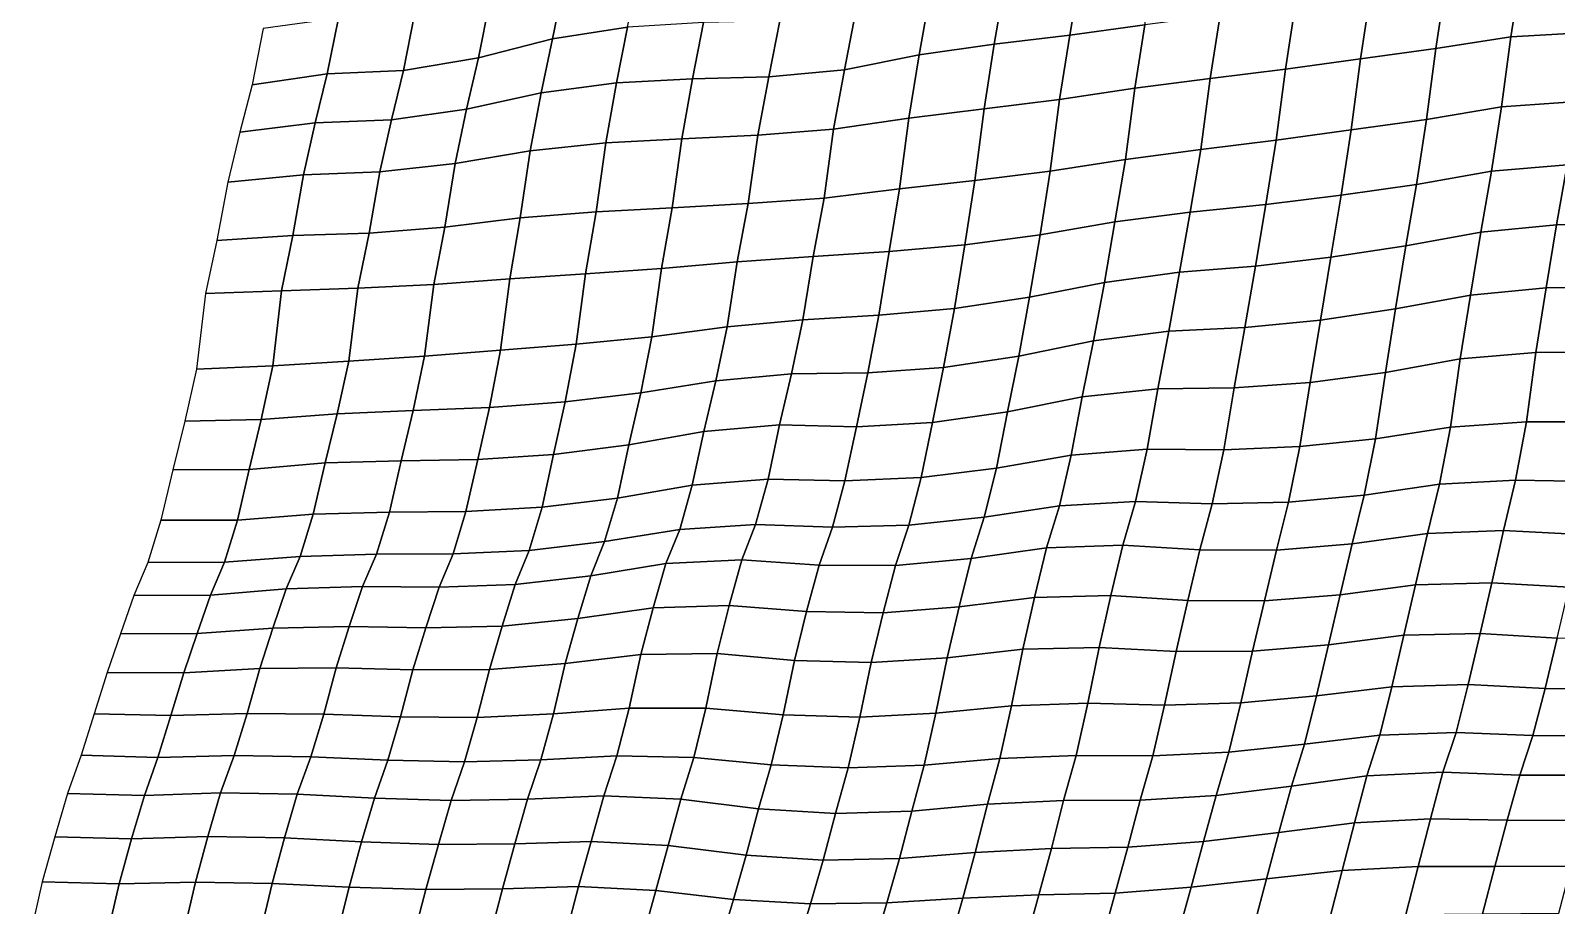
# Model space of a CAD drawing. Header units: metres. Extents: x -7.8 to 5.5, y -4.8 to 2.7.
# Drawn here: x -6.878 to -3.98, y -0.607 to 1.055 of the extents above; entities that cross this region are included whole.
import ezdxf

# ---------------------------------------------------------------- set-up
doc = ezdxf.new("R2010")
doc.units = ezdxf.units.M

msp = doc.modelspace()

# ---------------------------------------------------------------- linework, layer by layer
at = {"layer": 'C2'}
for points in [[(-5.86534, 1.14406, -13.19737), (-5.88682, 1.03935, -13.0944), (-5.74424, 1.06152, -13.04461), (-5.72302, 1.16832, -13.14571)], [(-5.02795, 1.14523, -12.82005), (-5.04798, 1.02887, -12.72753), (-4.90479, 1.04621, -12.68209), (-4.88477, 1.16268, -12.77451)], [(-4.88477, 1.16268, -12.77451), (-4.90479, 1.04621, -12.68209), (-4.76185, 1.06552, -12.63487), (-4.74169, 1.18078, -12.72838)], [(-4.19048, 1.14585, -12.44323), (-4.20943, 1.02081, -12.35849), (-4.06685, 1.04298, -12.30871), (-4.04775, 1.16681, -12.39453)], [(-4.04775, 1.16681, -12.39453), (-4.06685, 1.04298, -12.30871), (-3.92254, 1.05131, -12.27135), (-3.90334, 1.17437, -12.35786)], [(-6.00622, 1.10827, -13.25938), (-6.02765, 1.00312, -13.1568), (-5.88682, 1.03935, -13.0944), (-5.86534, 1.14406, -13.19737)], [(-5.17047, 1.12262, -12.87023), (-5.1908, 1.00868, -12.77554), (-5.04798, 1.02887, -12.72753), (-5.02795, 1.14523, -12.82005)], [(-4.33337, 1.1261, -12.49084), (-4.35231, 1.00106, -12.40611), (-4.20943, 1.02081, -12.35849), (-4.19048, 1.14585, -12.44323)], [(-6.14866, 1.085, -13.31015), (-6.16998, 0.97897, -13.20836), (-6.02765, 1.00312, -13.1568), (-6.00622, 1.10827, -13.25938)], [(-5.31156, 1.08848, -12.93076), (-5.33259, 0.98014, -12.83104), (-5.1908, 1.00868, -12.77554), (-5.17047, 1.12262, -12.87023)], [(-4.6188, 1.08396, -12.58844), (-4.63832, 0.96353, -12.49956), (-4.49518, 0.9812, -12.45382), (-4.47611, 1.10525, -12.53944)], [(-4.47611, 1.10525, -12.53944), (-4.49518, 0.9812, -12.45382), (-4.35231, 1.00106, -12.40611), (-4.33337, 1.1261, -12.49084)], [(-6.43605, 1.05846, -13.39374), (-6.45727, 0.95166, -13.29264), (-6.31457, 0.97284, -13.24374), (-6.29316, 1.07821, -13.34613)], [(-6.29316, 1.07821, -13.34613), (-6.31457, 0.97284, -13.24374), (-6.16998, 0.97897, -13.20836), (-6.14866, 1.085, -13.31015)], [(-5.59999, 1.07028, -13.00686), (-5.62114, 0.96293, -12.90625), (-5.47625, 0.96665, -12.87303), (-5.455, 1.07323, -12.97433)], [(-5.455, 1.07323, -12.97433), (-5.47625, 0.96665, -12.87303), (-5.33259, 0.98014, -12.83104), (-5.31156, 1.08848, -12.93076)], [(-4.76185, 1.06552, -12.63487), (-4.7814, 0.94532, -12.54579), (-4.63832, 0.96353, -12.49956), (-4.6188, 1.08396, -12.58844)], [(-5.88682, 1.03935, -13.0944), (-5.90854, 0.9365, -12.98974), (-5.76558, 0.9556, -12.94272), (-5.74424, 1.06152, -13.04461)], [(-5.74424, 1.06152, -13.04461), (-5.76558, 0.9556, -12.94272), (-5.62114, 0.96293, -12.90625), (-5.59999, 1.07028, -13.00686)], [(-5.04798, 1.02887, -12.72753), (-5.06719, 0.90603, -12.64082), (-4.92408, 0.92392, -12.59489), (-4.90479, 1.04621, -12.68209)], [(-4.90479, 1.04621, -12.68209), (-4.92408, 0.92392, -12.59489), (-4.7814, 0.94532, -12.54579), (-4.76185, 1.06552, -12.63487)], [(-4.06685, 1.04298, -12.30871), (-4.08482, 0.91015, -12.23098), (-3.94072, 0.92023, -12.19204), (-3.92254, 1.05131, -12.27135)], [(-6.02765, 1.00312, -13.1568), (-6.05003, 0.90554, -13.04741), (-5.90854, 0.9365, -12.98974), (-5.88682, 1.03935, -13.0944)], [(-5.1908, 1.00868, -12.77554), (-5.21037, 0.88859, -12.68637), (-5.06719, 0.90603, -12.64082), (-5.04798, 1.02887, -12.72753)], [(-4.35231, 1.00106, -12.40611), (-4.37002, 0.86614, -12.33025), (-4.22714, 0.88589, -12.28263), (-4.20943, 1.02081, -12.35849)], [(-4.20943, 1.02081, -12.35849), (-4.22714, 0.88589, -12.28263), (-4.08482, 0.91015, -12.23098), (-4.06685, 1.04298, -12.30871)], [(-6.16998, 0.97897, -13.20836), (-6.19284, 0.88524, -13.09552), (-6.05003, 0.90554, -13.04741), (-6.02765, 1.00312, -13.1568)], [(-5.33259, 0.98014, -12.83104), (-5.35306, 0.8673, -12.73536), (-5.21037, 0.88859, -12.68637), (-5.1908, 1.00868, -12.77554)], [(-4.49518, 0.9812, -12.45382), (-4.51292, 0.84649, -12.37776), (-4.37002, 0.86614, -12.33025), (-4.35231, 1.00106, -12.40611)], [(-6.45727, 0.95166, -13.29264), (-6.48058, 0.86156, -13.17655), (-6.33748, 0.87955, -13.13051), (-6.31457, 0.97284, -13.24374)], [(-6.31457, 0.97284, -13.24374), (-6.33748, 0.87955, -13.13051), (-6.19284, 0.88524, -13.09552), (-6.16998, 0.97897, -13.20836)], [(-5.76558, 0.9556, -12.94272), (-5.78588, 0.84143, -12.84823), (-5.64147, 0.84899, -12.81156), (-5.62114, 0.96293, -12.90625)], [(-5.62114, 0.96293, -12.90625), (-5.64147, 0.84899, -12.81156), (-5.49697, 0.85578, -12.77558), (-5.47625, 0.96665, -12.87303)], [(-5.47625, 0.96665, -12.87303), (-5.49697, 0.85578, -12.77558), (-5.35306, 0.8673, -12.73536), (-5.33259, 0.98014, -12.83104)], [(-4.7814, 0.94532, -12.54579), (-4.79908, 0.81017, -12.47013), (-4.65606, 0.82883, -12.4235), (-4.63832, 0.96353, -12.49956)], [(-4.63832, 0.96353, -12.49956), (-4.65606, 0.82883, -12.4235), (-4.51292, 0.84649, -12.37776), (-4.49518, 0.9812, -12.45382)], [(-6.05003, 0.90554, -13.04741), (-6.07168, 0.80215, -12.94326), (-5.92931, 0.82608, -12.8919), (-5.90854, 0.9365, -12.98974)], [(-5.90854, 0.9365, -12.98974), (-5.92931, 0.82608, -12.8919), (-5.78588, 0.84143, -12.84823), (-5.76558, 0.9556, -12.94272)], [(-4.92408, 0.92392, -12.59489), (-4.94166, 0.788, -12.51991), (-4.79908, 0.81017, -12.47013), (-4.7814, 0.94532, -12.54579)], [(-6.19284, 0.88524, -13.09552), (-6.21505, 0.78635, -12.98732), (-6.07168, 0.80215, -12.94326), (-6.05003, 0.90554, -13.04741)], [(-5.21037, 0.88859, -12.68637), (-5.2281, 0.75388, -12.61031), (-5.08472, 0.76968, -12.56624), (-5.06719, 0.90603, -12.64082)], [(-5.06719, 0.90603, -12.64082), (-5.08472, 0.76968, -12.56624), (-4.94166, 0.788, -12.51991), (-4.92408, 0.92392, -12.59489)], [(-4.22714, 0.88589, -12.28263), (-4.2463, 0.76261, -12.19632), (-4.10412, 0.78797, -12.14368), (-4.08482, 0.91015, -12.23098)], [(-4.08482, 0.91015, -12.23098), (-4.10412, 0.78797, -12.14368), (-3.96027, 0.80003, -12.10297), (-3.94072, 0.92023, -12.19204)], [(-6.48058, 0.86156, -13.17655), (-6.50329, 0.76662, -13.0648), (-6.35968, 0.78055, -13.02241), (-6.33748, 0.87955, -13.13051)], [(-6.33748, 0.87955, -13.13051), (-6.35968, 0.78055, -13.02241), (-6.21505, 0.78635, -12.98732), (-6.19284, 0.88524, -13.09552)], [(-5.35306, 0.8673, -12.73536), (-5.37129, 0.73655, -12.65575), (-5.2281, 0.75388, -12.61031), (-5.21037, 0.88859, -12.68637)], [(-4.37002, 0.86614, -12.33025), (-4.3891, 0.7422, -12.24453), (-4.2463, 0.76261, -12.19632), (-4.22714, 0.88589, -12.28263)], [(-5.92931, 0.82608, -12.8919), (-5.94798, 0.69884, -12.80913), (-5.8041, 0.71057, -12.76872), (-5.78588, 0.84143, -12.84823)], [(-5.78588, 0.84143, -12.84823), (-5.8041, 0.71057, -12.76872), (-5.65969, 0.71813, -12.73205), (-5.64147, 0.84899, -12.81156)], [(-5.64147, 0.84899, -12.81156), (-5.65969, 0.71813, -12.73205), (-5.51532, 0.72602, -12.69508), (-5.49697, 0.85578, -12.77558)], [(-5.49697, 0.85578, -12.77558), (-5.51532, 0.72602, -12.69508), (-5.37129, 0.73655, -12.65575), (-5.35306, 0.8673, -12.73536)], [(-4.65606, 0.82883, -12.4235), (-4.67577, 0.70994, -12.33325), (-4.53219, 0.72409, -12.29066), (-4.51292, 0.84649, -12.37776)], [(-4.51292, 0.84649, -12.37776), (-4.53219, 0.72409, -12.29066), (-4.3891, 0.7422, -12.24453), (-4.37002, 0.86614, -12.33025)], [(-6.07168, 0.80215, -12.94326), (-6.09111, 0.68107, -12.85497), (-5.94798, 0.69884, -12.80913), (-5.92931, 0.82608, -12.8919)], [(-4.79908, 0.81017, -12.47013), (-4.81878, 0.69118, -12.37997), (-4.67577, 0.70994, -12.33325), (-4.65606, 0.82883, -12.4235)], [(-6.35968, 0.78055, -13.02241), (-6.37989, 0.66562, -12.9286), (-6.23504, 0.66966, -12.89509), (-6.21505, 0.78635, -12.98732)], [(-6.21505, 0.78635, -12.98732), (-6.23504, 0.66966, -12.89509), (-6.09111, 0.68107, -12.85497), (-6.07168, 0.80215, -12.94326)], [(-5.08472, 0.76968, -12.56624), (-5.10406, 0.64783, -12.47865), (-4.96104, 0.66648, -12.43202), (-4.94166, 0.788, -12.51991)], [(-4.94166, 0.788, -12.51991), (-4.96104, 0.66648, -12.43202), (-4.81878, 0.69118, -12.37997), (-4.79908, 0.81017, -12.47013)], [(-4.2463, 0.76261, -12.19632), (-4.26627, 0.64581, -12.10419), (-4.12415, 0.67161, -12.05116), (-4.10412, 0.78797, -12.14368)], [(-4.10412, 0.78797, -12.14368), (-4.12415, 0.67161, -12.05116), (-3.98053, 0.68554, -12.00877), (-3.96027, 0.80003, -12.10297)], [(-3.96027, 0.80003, -12.10297), (-3.98053, 0.68554, -12.00877), (-3.83565, 0.68925, -11.97555), (-3.8154, 0.80385, -12.06965)], [(-6.50329, 0.76662, -13.0648), (-6.52405, 0.65608, -12.96705), (-6.37989, 0.66562, -12.9286), (-6.35968, 0.78055, -13.02241)], [(-5.37129, 0.73655, -12.65575), (-5.392, 0.62568, -12.5583), (-5.24783, 0.63511, -12.51995), (-5.2281, 0.75388, -12.61031)], [(-5.2281, 0.75388, -12.61031), (-5.24783, 0.63511, -12.51995), (-5.10406, 0.64783, -12.47865), (-5.08472, 0.76968, -12.56624)], [(-4.3891, 0.7422, -12.24453), (-4.40891, 0.62408, -12.15358), (-4.26627, 0.64581, -12.10419), (-4.2463, 0.76261, -12.19632)], [(-5.65969, 0.71813, -12.73205), (-5.67983, 0.60265, -12.63874), (-5.53608, 0.61549, -12.59733), (-5.51532, 0.72602, -12.69508)], [(-5.51532, 0.72602, -12.69508), (-5.53608, 0.61549, -12.59733), (-5.392, 0.62568, -12.5583), (-5.37129, 0.73655, -12.65575)], [(-4.53219, 0.72409, -12.29066), (-4.55215, 0.60719, -12.19863), (-4.40891, 0.62408, -12.15358), (-4.3891, 0.7422, -12.24453)], [(-6.09111, 0.68107, -12.85497), (-6.11213, 0.57262, -12.75535), (-5.9681, 0.58314, -12.71602), (-5.94798, 0.69884, -12.80913)], [(-5.94798, 0.69884, -12.80913), (-5.9681, 0.58314, -12.71602), (-5.82395, 0.59279, -12.67748), (-5.8041, 0.71057, -12.76872)], [(-5.8041, 0.71057, -12.76872), (-5.82395, 0.59279, -12.67748), (-5.67983, 0.60265, -12.63874), (-5.65969, 0.71813, -12.73205)], [(-4.81878, 0.69118, -12.37997), (-4.839, 0.57636, -12.28607), (-4.69608, 0.59578, -12.23875), (-4.67577, 0.70994, -12.33325)], [(-4.67577, 0.70994, -12.33325), (-4.69608, 0.59578, -12.23875), (-4.55215, 0.60719, -12.19863), (-4.53219, 0.72409, -12.29066)], [(-6.37989, 0.66562, -12.9286), (-6.40128, 0.56014, -12.82632), (-6.25658, 0.56539, -12.79172), (-6.23504, 0.66966, -12.89509)], [(-6.23504, 0.66966, -12.89509), (-6.25658, 0.56539, -12.79172), (-6.11213, 0.57262, -12.75535), (-6.09111, 0.68107, -12.85497)], [(-5.10406, 0.64783, -12.47865), (-5.12354, 0.52708, -12.39007), (-4.98084, 0.54826, -12.34118), (-4.96104, 0.66648, -12.43202)], [(-4.96104, 0.66648, -12.43202), (-4.98084, 0.54826, -12.34118), (-4.839, 0.57636, -12.28607), (-4.81878, 0.69118, -12.37997)], [(-4.26627, 0.64581, -12.10419), (-4.28589, 0.52616, -12.01463), (-4.14379, 0.55217, -11.96139), (-4.12415, 0.67161, -12.05116)], [(-4.12415, 0.67161, -12.05116), (-4.14379, 0.55217, -11.96139), (-4.00017, 0.56599, -11.9191), (-3.98053, 0.68554, -12.00877)], [(-3.98053, 0.68554, -12.00877), (-4.00017, 0.56599, -11.9191), (-3.85515, 0.56872, -11.88677), (-3.83565, 0.68925, -11.97555)], [(-6.52405, 0.65608, -12.96705), (-6.54602, 0.55522, -12.86062), (-6.40128, 0.56014, -12.82632), (-6.37989, 0.66562, -12.9286)], [(-5.24783, 0.63511, -12.51995), (-5.26729, 0.51424, -12.43147), (-5.12354, 0.52708, -12.39007), (-5.10406, 0.64783, -12.47865)], [(-4.40891, 0.62408, -12.15358), (-4.42858, 0.50487, -12.06362), (-4.28589, 0.52616, -12.01463), (-4.26627, 0.64581, -12.10419)], [(-5.67983, 0.60265, -12.63874), (-5.69824, 0.47333, -12.55785), (-5.55522, 0.49199, -12.51122), (-5.53608, 0.61549, -12.59733)], [(-5.53608, 0.61549, -12.59733), (-5.55522, 0.49199, -12.51122), (-5.41152, 0.50526, -12.46942), (-5.392, 0.62568, -12.5583)], [(-5.392, 0.62568, -12.5583), (-5.41152, 0.50526, -12.46942), (-5.26729, 0.51424, -12.43147), (-5.24783, 0.63511, -12.51995)], [(-4.55215, 0.60719, -12.19863), (-4.57218, 0.49083, -12.10611), (-4.42858, 0.50487, -12.06362), (-4.40891, 0.62408, -12.15358)], [(-6.11213, 0.57262, -12.75535), (-6.12966, 0.43627, -12.68077), (-5.98575, 0.44778, -12.64055), (-5.9681, 0.58314, -12.71602)], [(-5.9681, 0.58314, -12.71602), (-5.98575, 0.44778, -12.64055), (-5.84183, 0.45929, -12.60033), (-5.82395, 0.59279, -12.67748)], [(-5.82395, 0.59279, -12.67748), (-5.84183, 0.45929, -12.60033), (-5.69824, 0.47333, -12.55785), (-5.67983, 0.60265, -12.63874)], [(-4.839, 0.57636, -12.28607), (-4.85973, 0.4656, -12.18852), (-4.71666, 0.48382, -12.14228), (-4.69608, 0.59578, -12.23875)], [(-4.69608, 0.59578, -12.23875), (-4.71666, 0.48382, -12.14228), (-4.57218, 0.49083, -12.10611), (-4.55215, 0.60719, -12.19863)], [(-6.54602, 0.55522, -12.86062), (-6.56262, 0.4115, -12.79265), (-6.41808, 0.41796, -12.75697), (-6.40128, 0.56014, -12.82632)], [(-6.40128, 0.56014, -12.82632), (-6.41808, 0.41796, -12.75697), (-6.27384, 0.42684, -12.71911), (-6.25658, 0.56539, -12.79172)], [(-6.25658, 0.56539, -12.79172), (-6.27384, 0.42684, -12.71911), (-6.12966, 0.43627, -12.68077), (-6.11213, 0.57262, -12.75535)], [(-4.98084, 0.54826, -12.34118), (-5.00142, 0.43629, -12.24471), (-4.85973, 0.4656, -12.18852), (-4.839, 0.57636, -12.28607)], [(-4.28589, 0.52616, -12.01463), (-4.30538, 0.40552, -11.92595), (-4.16321, 0.43098, -11.87321), (-4.14379, 0.55217, -11.96139)], [(-4.14379, 0.55217, -11.96139), (-4.16321, 0.43098, -11.87321), (-4.01944, 0.44359, -11.832), (-4.00017, 0.56599, -11.9191)], [(-4.00017, 0.56599, -11.9191), (-4.01944, 0.44359, -11.832), (-3.87415, 0.44412, -11.80165), (-3.85515, 0.56872, -11.88677)], [(-5.26729, 0.51424, -12.43147), (-5.28815, 0.40448, -12.33303), (-5.1441, 0.41489, -12.2938), (-5.12354, 0.52708, -12.39007)], [(-5.12354, 0.52708, -12.39007), (-5.1441, 0.41489, -12.2938), (-5.00142, 0.43629, -12.24471), (-4.98084, 0.54826, -12.34118)], [(-4.42858, 0.50487, -12.06362), (-4.44835, 0.38642, -11.97297), (-4.30538, 0.40552, -11.92595), (-4.28589, 0.52616, -12.01463)], [(-5.55522, 0.49199, -12.51122), (-5.57699, 0.38958, -12.40617), (-5.4333, 0.40285, -12.36438), (-5.41152, 0.50526, -12.46942)], [(-5.41152, 0.50526, -12.46942), (-5.4333, 0.40285, -12.36438), (-5.28815, 0.40448, -12.33303), (-5.26729, 0.51424, -12.43147)], [(-4.57218, 0.49083, -12.10611), (-4.59243, 0.37623, -12.01201), (-4.44835, 0.38642, -11.97297), (-4.42858, 0.50487, -12.06362)], [(-5.84183, 0.45929, -12.60033), (-5.86271, 0.34975, -12.5017), (-5.71945, 0.36642, -12.45684), (-5.69824, 0.47333, -12.55785)], [(-5.69824, 0.47333, -12.55785), (-5.71945, 0.36642, -12.45684), (-5.57699, 0.38958, -12.40617), (-5.55522, 0.49199, -12.51122)], [(-5.00142, 0.43629, -12.24471), (-5.02275, 0.33037, -12.14282), (-4.881, 0.35913, -12.08712), (-4.85973, 0.4656, -12.18852)], [(-4.85973, 0.4656, -12.18852), (-4.881, 0.35913, -12.08712), (-4.73756, 0.37449, -12.04345), (-4.71666, 0.48382, -12.14228)], [(-4.71666, 0.48382, -12.14228), (-4.73756, 0.37449, -12.04345), (-4.59243, 0.37623, -12.01201), (-4.57218, 0.49083, -12.10611)], [(-6.27384, 0.42684, -12.71911), (-6.29594, 0.32707, -12.6117), (-6.15137, 0.33331, -12.57622), (-6.12966, 0.43627, -12.68077)], [(-6.12966, 0.43627, -12.68077), (-6.15137, 0.33331, -12.57622), (-6.00674, 0.33911, -12.54113), (-5.98575, 0.44778, -12.64055)], [(-5.98575, 0.44778, -12.64055), (-6.00674, 0.33911, -12.54113), (-5.86271, 0.34975, -12.5017), (-5.84183, 0.45929, -12.60033)], [(-5.1441, 0.41489, -12.2938), (-5.16557, 0.31007, -12.19092), (-5.02275, 0.33037, -12.14282), (-5.00142, 0.43629, -12.24471)], [(-4.16321, 0.43098, -11.87321), (-4.18157, 0.30122, -11.79271), (-4.0375, 0.31153, -11.75358), (-4.01944, 0.44359, -11.832)], [(-4.01944, 0.44359, -11.832), (-4.0375, 0.31153, -11.75358), (-3.89217, 0.31172, -11.72352), (-3.87415, 0.44412, -11.80165)], [(-6.56262, 0.4115, -12.79265), (-6.58491, 0.31316, -12.68396), (-6.43991, 0.316, -12.65153), (-6.41808, 0.41796, -12.75697)], [(-6.41808, 0.41796, -12.75697), (-6.43991, 0.316, -12.65153), (-6.29594, 0.32707, -12.6117), (-6.27384, 0.42684, -12.71911)], [(-5.28815, 0.40448, -12.33303), (-5.30993, 0.30218, -12.22789), (-5.16557, 0.31007, -12.19092), (-5.1441, 0.41489, -12.2938)], [(-4.30538, 0.40552, -11.92595), (-4.3242, 0.27949, -11.8421), (-4.18157, 0.30122, -11.79271), (-4.16321, 0.43098, -11.87321)], [(-5.71945, 0.36642, -12.45684), (-5.74169, 0.26775, -12.34844), (-5.59955, 0.29344, -12.29551), (-5.57699, 0.38958, -12.40617)], [(-5.57699, 0.38958, -12.40617), (-5.59955, 0.29344, -12.29551), (-5.45574, 0.30583, -12.2545), (-5.4333, 0.40285, -12.36438)], [(-5.4333, 0.40285, -12.36438), (-5.45574, 0.30583, -12.2545), (-5.30993, 0.30218, -12.22789), (-5.28815, 0.40448, -12.33303)], [(-4.59243, 0.37623, -12.01201), (-4.61226, 0.25833, -11.92086), (-4.4677, 0.26468, -11.88528), (-4.44835, 0.38642, -11.97297)], [(-4.44835, 0.38642, -11.97297), (-4.4677, 0.26468, -11.88528), (-4.3242, 0.27949, -11.8421), (-4.30538, 0.40552, -11.92595)], [(-6.00674, 0.33911, -12.54113), (-6.0289, 0.23978, -12.43332), (-5.88479, 0.24976, -12.39448), (-5.86271, 0.34975, -12.5017)], [(-5.86271, 0.34975, -12.5017), (-5.88479, 0.24976, -12.39448), (-5.74169, 0.26775, -12.34844), (-5.71945, 0.36642, -12.45684)], [(-5.02275, 0.33037, -12.14282), (-5.04399, 0.22368, -12.04162), (-4.9017, 0.24816, -11.98976), (-4.881, 0.35913, -12.08712)], [(-4.881, 0.35913, -12.08712), (-4.9017, 0.24816, -11.98976), (-4.75778, 0.25967, -11.94954), (-4.73756, 0.37449, -12.04345)], [(-4.73756, 0.37449, -12.04345), (-4.75778, 0.25967, -11.94954), (-4.61226, 0.25833, -11.92086), (-4.59243, 0.37623, -12.01201)], [(-6.43991, 0.316, -12.65153), (-6.46259, 0.22084, -12.53997), (-6.31881, 0.23345, -12.49877), (-6.29594, 0.32707, -12.6117)], [(-6.29594, 0.32707, -12.6117), (-6.31881, 0.23345, -12.49877), (-6.17399, 0.23772, -12.46506), (-6.15137, 0.33331, -12.57622)], [(-6.15137, 0.33331, -12.57622), (-6.17399, 0.23772, -12.46506), (-6.0289, 0.23978, -12.43332), (-6.00674, 0.33911, -12.54113)], [(-5.16557, 0.31007, -12.19092), (-5.18713, 0.20602, -12.08736), (-5.04399, 0.22368, -12.04162), (-5.02275, 0.33037, -12.14282)], [(-6.58491, 0.31316, -12.68396), (-6.60786, 0.2202, -12.57043), (-6.46259, 0.22084, -12.53997), (-6.43991, 0.316, -12.65153)], [(-5.74169, 0.26775, -12.34844), (-5.76365, 0.16688, -12.24202), (-5.62138, 0.19147, -12.19007), (-5.59955, 0.29344, -12.29551)], [(-5.59955, 0.29344, -12.29551), (-5.62138, 0.19147, -12.19007), (-5.47744, 0.20276, -12.15005), (-5.45574, 0.30583, -12.2545)], [(-5.45574, 0.30583, -12.2545), (-5.47744, 0.20276, -12.15005), (-5.33165, 0.19934, -12.12324), (-5.30993, 0.30218, -12.22789)], [(-5.30993, 0.30218, -12.22789), (-5.33165, 0.19934, -12.12324), (-5.18713, 0.20602, -12.08736), (-5.16557, 0.31007, -12.19092)], [(-4.3242, 0.27949, -11.8421), (-4.34535, 0.17203, -11.74159), (-4.2026, 0.19288, -11.69299), (-4.18157, 0.30122, -11.79271)], [(-4.18157, 0.30122, -11.79271), (-4.2026, 0.19288, -11.69299), (-4.05826, 0.20099, -11.65583), (-4.0375, 0.31153, -11.75358)], [(-4.0375, 0.31153, -11.75358), (-4.05826, 0.20099, -11.65583), (-3.91259, 0.19844, -11.62823), (-3.89217, 0.31172, -11.72352)], [(-5.88479, 0.24976, -12.39448), (-5.90681, 0.14933, -12.28766), (-5.76365, 0.16688, -12.24202), (-5.74169, 0.26775, -12.34844)], [(-4.61226, 0.25833, -11.92086), (-4.63405, 0.15604, -11.81572), (-4.48909, 0.1592, -11.78299), (-4.4677, 0.26468, -11.88528)], [(-4.4677, 0.26468, -11.88528), (-4.48909, 0.1592, -11.78299), (-4.34535, 0.17203, -11.74159), (-4.3242, 0.27949, -11.8421)], [(-6.46259, 0.22084, -12.53997), (-6.48519, 0.12503, -12.42901), (-6.34122, 0.1361, -12.38919), (-6.31881, 0.23345, -12.49877)], [(-6.31881, 0.23345, -12.49877), (-6.34122, 0.1361, -12.38919), (-6.19634, 0.13992, -12.35587), (-6.17399, 0.23772, -12.46506)], [(-6.17399, 0.23772, -12.46506), (-6.19634, 0.13992, -12.35587), (-6.05114, 0.14111, -12.32492), (-6.0289, 0.23978, -12.43332)], [(-6.0289, 0.23978, -12.43332), (-6.05114, 0.14111, -12.32492), (-5.90681, 0.14933, -12.28766), (-5.88479, 0.24976, -12.39448)], [(-5.04399, 0.22368, -12.04162), (-5.06691, 0.13039, -11.92839), (-4.92428, 0.15223, -11.8789), (-4.9017, 0.24816, -11.98976)], [(-4.9017, 0.24816, -11.98976), (-4.92428, 0.15223, -11.8789), (-4.77997, 0.16056, -11.84154), (-4.75778, 0.25967, -11.94954)], [(-4.75778, 0.25967, -11.94954), (-4.77997, 0.16056, -11.84154), (-4.63405, 0.15604, -11.81572), (-4.61226, 0.25833, -11.92086)], [(-6.60786, 0.2202, -12.57043), (-6.6305, 0.12472, -12.45917), (-6.48519, 0.12503, -12.42901), (-6.46259, 0.22084, -12.53997)], [(-5.33165, 0.19934, -12.12324), (-5.35524, 0.11143, -12.00517), (-5.21037, 0.11526, -11.97186), (-5.18713, 0.20602, -12.08736)], [(-5.18713, 0.20602, -12.08736), (-5.21037, 0.11526, -11.97186), (-5.06691, 0.13039, -11.92839), (-5.04399, 0.22368, -12.04162)], [(-5.76365, 0.16688, -12.24202), (-5.78789, 0.08414, -12.11932), (-5.64539, 0.10697, -12.06895), (-5.62138, 0.19147, -12.19007)], [(-5.62138, 0.19147, -12.19007), (-5.64539, 0.10697, -12.06895), (-5.50122, 0.1164, -12.0306), (-5.47744, 0.20276, -12.15005)], [(-5.47744, 0.20276, -12.15005), (-5.50122, 0.1164, -12.0306), (-5.35524, 0.11143, -12.00517), (-5.33165, 0.19934, -12.12324)], [(-4.34535, 0.17203, -11.74159), (-4.36841, 0.07995, -11.62728), (-4.22547, 0.09927, -11.58006), (-4.2026, 0.19288, -11.69299)], [(-4.2026, 0.19288, -11.69299), (-4.22547, 0.09927, -11.58006), (-4.08083, 0.10496, -11.54506), (-4.05826, 0.20099, -11.65583)], [(-4.05826, 0.20099, -11.65583), (-4.08083, 0.10496, -11.54506), (-3.93458, 0.09779, -11.52161), (-3.91259, 0.19844, -11.62823)], [(-6.05114, 0.14111, -12.32492), (-6.0757, 0.06101, -12.19986), (-5.93116, 0.06747, -12.16418), (-5.90681, 0.14933, -12.28766)], [(-5.90681, 0.14933, -12.28766), (-5.93116, 0.06747, -12.16418), (-5.78789, 0.08414, -12.11932), (-5.76365, 0.16688, -12.24202)], [(-5.06691, 0.13039, -11.92839), (-5.09166, 0.05183, -11.80194), (-4.94889, 0.07246, -11.75354), (-4.92428, 0.15223, -11.8789)], [(-4.92428, 0.15223, -11.8789), (-4.94889, 0.07246, -11.75354), (-4.80418, 0.0776, -11.71904), (-4.77997, 0.16056, -11.84154)], [(-4.77997, 0.16056, -11.84154), (-4.80418, 0.0776, -11.71904), (-4.65764, 0.06813, -11.69766), (-4.63405, 0.15604, -11.81572)], [(-4.63405, 0.15604, -11.81572), (-4.65764, 0.06813, -11.69766), (-4.51226, 0.06789, -11.66799), (-4.48909, 0.1592, -11.78299)], [(-4.48909, 0.1592, -11.78299), (-4.51226, 0.06789, -11.66799), (-4.36841, 0.07995, -11.62728), (-4.34535, 0.17203, -11.74159)], [(-6.6305, 0.12472, -12.45917), (-6.65505, 0.04451, -12.33421), (-6.50979, 0.04525, -12.30365), (-6.48519, 0.12503, -12.42901)], [(-6.48519, 0.12503, -12.42901), (-6.50979, 0.04525, -12.30365), (-6.36578, 0.056, -12.26412), (-6.34122, 0.1361, -12.38919)], [(-6.34122, 0.1361, -12.38919), (-6.36578, 0.056, -12.26412), (-6.22095, 0.06015, -12.23051), (-6.19634, 0.13992, -12.35587)], [(-6.19634, 0.13992, -12.35587), (-6.22095, 0.06015, -12.23051), (-6.0757, 0.06101, -12.19986), (-6.05114, 0.14111, -12.32492)], [(-5.64539, 0.10697, -12.06895), (-5.6719, 0.04247, -11.92989), (-5.52743, 0.04948, -11.89371), (-5.50122, 0.1164, -12.0306)], [(-5.50122, 0.1164, -12.0306), (-5.52743, 0.04948, -11.89371), (-5.38081, 0.03935, -11.87292), (-5.35524, 0.11143, -12.00517)], [(-5.21037, 0.11526, -11.97186), (-5.23541, 0.039, -11.84335), (-5.09166, 0.05183, -11.80194), (-5.06691, 0.13039, -11.92839)], [(-5.78789, 0.08414, -12.11932), (-5.81435, 0.0192, -11.98065), (-5.6719, 0.04247, -11.92989), (-5.64539, 0.10697, -12.06895)], [(-5.35524, 0.11143, -12.00517), (-5.38081, 0.03935, -11.87292), (-5.23541, 0.039, -11.84335), (-5.21037, 0.11526, -11.97186)], [(-4.36841, 0.07995, -11.62728), (-4.3909, -0.01674, -11.5171), (-4.24787, 0.0018, -11.47057), (-4.22547, 0.09927, -11.58006)], [(-4.22547, 0.09927, -11.58006), (-4.24787, 0.0018, -11.47057), (-4.10303, 0.00596, -11.43696), (-4.08083, 0.10496, -11.54506)], [(-4.08083, 0.10496, -11.54506), (-4.10303, 0.00596, -11.43696), (-3.95659, -0.00274, -11.41489), (-3.93458, 0.09779, -11.52161)], [(-6.36578, 0.056, -12.26412), (-6.39268, -0.00543, -12.1223), (-6.24785, -0.00128, -12.08869), (-6.22095, 0.06015, -12.23051)], [(-6.22095, 0.06015, -12.23051), (-6.24785, -0.00128, -12.08869), (-6.10235, -0.0024, -12.05981), (-6.0757, 0.06101, -12.19986)], [(-6.0757, 0.06101, -12.19986), (-6.10235, -0.0024, -12.05981), (-5.95763, 0.00263, -12.02541), (-5.93116, 0.06747, -12.16418)], [(-5.93116, 0.06747, -12.16418), (-5.95763, 0.00263, -12.02541), (-5.81435, 0.0192, -11.98065), (-5.78789, 0.08414, -12.11932)], [(-5.09166, 0.05183, -11.80194), (-5.11474, -0.04014, -11.68753), (-4.97165, -0.02204, -11.6414), (-4.94889, 0.07246, -11.75354)], [(-4.94889, 0.07246, -11.75354), (-4.97165, -0.02204, -11.6414), (-4.82678, -0.01821, -11.60808), (-4.80418, 0.0776, -11.71904)], [(-4.80418, 0.0776, -11.71904), (-4.82678, -0.01821, -11.60808), (-4.68024, -0.02768, -11.58669), (-4.65764, 0.06813, -11.69766)], [(-4.65764, 0.06813, -11.69766), (-4.68024, -0.02768, -11.58669), (-4.53477, -0.02858, -11.55762), (-4.51226, 0.06789, -11.66799)], [(-4.51226, 0.06789, -11.66799), (-4.53477, -0.02858, -11.55762), (-4.3909, -0.01674, -11.5171), (-4.36841, 0.07995, -11.62728)], [(-6.65505, 0.04451, -12.33421), (-6.68179, -0.01824, -12.19357), (-6.53653, -0.01749, -12.16301), (-6.50979, 0.04525, -12.30365)], [(-6.50979, 0.04525, -12.30365), (-6.53653, -0.01749, -12.16301), (-6.39268, -0.00543, -12.1223), (-6.36578, 0.056, -12.26412)], [(-5.81435, 0.0192, -11.98065), (-5.83875, -0.06222, -11.85678), (-5.69592, -0.04203, -11.80877), (-5.6719, 0.04247, -11.92989)], [(-5.6719, 0.04247, -11.92989), (-5.69592, -0.04203, -11.80877), (-5.55115, -0.03733, -11.77466), (-5.52743, 0.04948, -11.89371)], [(-5.52743, 0.04948, -11.89371), (-5.55115, -0.03733, -11.77466), (-5.40437, -0.04878, -11.75505), (-5.38081, 0.03935, -11.87292)], [(-5.38081, 0.03935, -11.87292), (-5.40437, -0.04878, -11.75505), (-5.25872, -0.05111, -11.72726), (-5.23541, 0.039, -11.84335)], [(-5.23541, 0.039, -11.84335), (-5.25872, -0.05111, -11.72726), (-5.11474, -0.04014, -11.68753), (-5.09166, 0.05183, -11.80194)], [(-6.10235, -0.0024, -12.05981), (-6.12726, -0.07976, -11.93228), (-5.98229, -0.0767, -11.89966), (-5.95763, 0.00263, -12.02541)], [(-5.95763, 0.00263, -12.02541), (-5.98229, -0.0767, -11.89966), (-5.83875, -0.06222, -11.85678), (-5.81435, 0.0192, -11.98065)], [(-4.3909, -0.01674, -11.5171), (-4.41355, -0.11212, -11.40575), (-4.27048, -0.0939, -11.35951), (-4.24787, 0.0018, -11.47057)], [(-4.24787, 0.0018, -11.47057), (-4.27048, -0.0939, -11.35951), (-4.12559, -0.09019, -11.3263), (-4.10303, 0.00596, -11.43696)], [(-4.10303, 0.00596, -11.43696), (-4.12559, -0.09019, -11.3263), (-3.97909, -0.09933, -11.30461), (-3.95659, -0.00274, -11.41489)], [(-6.68179, -0.01824, -12.19357), (-6.70726, -0.0911, -12.062), (-6.56194, -0.09079, -12.03184), (-6.53653, -0.01749, -12.16301)], [(-6.53653, -0.01749, -12.16301), (-6.56194, -0.09079, -12.03184), (-6.41788, -0.08048, -11.9927), (-6.39268, -0.00543, -12.1223)], [(-6.39268, -0.00543, -12.1223), (-6.41788, -0.08048, -11.9927), (-6.27292, -0.07732, -11.95998), (-6.24785, -0.00128, -12.08869)], [(-6.24785, -0.00128, -12.08869), (-6.27292, -0.07732, -11.95998), (-6.12726, -0.07976, -11.93228), (-6.10235, -0.0024, -12.05981)], [(-5.11474, -0.04014, -11.68753), (-5.13726, -0.13662, -11.57716), (-4.99393, -0.12038, -11.5327), (-4.97165, -0.02204, -11.6414)], [(-4.97165, -0.02204, -11.6414), (-4.99393, -0.12038, -11.5327), (-4.849, -0.11699, -11.49978), (-4.82678, -0.01821, -11.60808)], [(-4.82678, -0.01821, -11.60808), (-4.849, -0.11699, -11.49978), (-4.70266, -0.12493, -11.47701), (-4.68024, -0.02768, -11.58669)], [(-4.68024, -0.02768, -11.58669), (-4.70266, -0.12493, -11.47701), (-4.55738, -0.12429, -11.44656), (-4.53477, -0.02858, -11.55762)], [(-4.53477, -0.02858, -11.55762), (-4.55738, -0.12429, -11.44656), (-4.41355, -0.11212, -11.40575), (-4.3909, -0.01674, -11.5171)], [(-5.83875, -0.06222, -11.85678), (-5.8627, -0.14716, -11.73605), (-5.71942, -0.1306, -11.6913), (-5.69592, -0.04203, -11.80877)], [(-5.69592, -0.04203, -11.80877), (-5.71942, -0.1306, -11.6913), (-5.57431, -0.12864, -11.65966), (-5.55115, -0.03733, -11.77466)], [(-5.55115, -0.03733, -11.77466), (-5.57431, -0.12864, -11.65966), (-5.42732, -0.14173, -11.64153), (-5.40437, -0.04878, -11.75505)], [(-5.40437, -0.04878, -11.75505), (-5.42732, -0.14173, -11.64153), (-5.2815, -0.14549, -11.61501), (-5.25872, -0.05111, -11.72726)], [(-5.25872, -0.05111, -11.72726), (-5.2815, -0.14549, -11.61501), (-5.13726, -0.13662, -11.57716), (-5.11474, -0.04014, -11.68753)], [(-6.56194, -0.09079, -12.03184), (-6.58719, -0.1654, -11.90184), (-6.44291, -0.15685, -11.86429), (-6.41788, -0.08048, -11.9927)], [(-6.41788, -0.08048, -11.9927), (-6.44291, -0.15685, -11.86429), (-6.29769, -0.15578, -11.83344), (-6.27292, -0.07732, -11.95998)], [(-6.27292, -0.07732, -11.95998), (-6.29769, -0.15578, -11.83344), (-6.15185, -0.15964, -11.80702), (-6.12726, -0.07976, -11.93228)], [(-6.12726, -0.07976, -11.93228), (-6.15185, -0.15964, -11.80702), (-6.00663, -0.15857, -11.77617), (-5.98229, -0.0767, -11.89966)], [(-5.98229, -0.0767, -11.89966), (-6.00663, -0.15857, -11.77617), (-5.8627, -0.14716, -11.73605), (-5.83875, -0.06222, -11.85678)], [(-6.70726, -0.0911, -12.062), (-6.73269, -0.16428, -11.93072), (-6.58719, -0.1654, -11.90184), (-6.56194, -0.09079, -12.03184)], [(-4.55738, -0.12429, -11.44656), (-4.57971, -0.2223, -11.33757), (-4.43603, -0.20892, -11.29567), (-4.41355, -0.11212, -11.40575)], [(-4.41355, -0.11212, -11.40575), (-4.43603, -0.20892, -11.29567), (-4.29284, -0.19158, -11.25023), (-4.27048, -0.0939, -11.35951)], [(-4.27048, -0.0939, -11.35951), (-4.29284, -0.19158, -11.25023), (-4.14799, -0.18754, -11.21671), (-4.12559, -0.09019, -11.3263)], [(-4.12559, -0.09019, -11.3263), (-4.14799, -0.18754, -11.21671), (-4.0017, -0.19503, -11.19355), (-3.97909, -0.09933, -11.30461)], [(-3.97909, -0.09933, -11.30461), (-4.0017, -0.19503, -11.19355), (-3.85622, -0.19604, -11.16458), (-3.83358, -0.10056, -11.27583)], [(-5.8627, -0.14716, -11.73605), (-5.88529, -0.24309, -11.62519), (-5.74132, -0.23201, -11.58536), (-5.71942, -0.1306, -11.6913)], [(-5.71942, -0.1306, -11.6913), (-5.74132, -0.23201, -11.58536), (-5.5959, -0.23258, -11.55599), (-5.57431, -0.12864, -11.65966)], [(-5.57431, -0.12864, -11.65966), (-5.5959, -0.23258, -11.55599), (-5.44899, -0.24502, -11.53727), (-5.42732, -0.14173, -11.64153)], [(-5.42732, -0.14173, -11.64153), (-5.44899, -0.24502, -11.53727), (-5.30312, -0.24911, -11.51105), (-5.2815, -0.14549, -11.61501)], [(-5.2815, -0.14549, -11.61501), (-5.30312, -0.24911, -11.51105), (-5.15867, -0.24188, -11.47468), (-5.13726, -0.13662, -11.57716)], [(-5.13726, -0.13662, -11.57716), (-5.15867, -0.24188, -11.47468), (-5.01508, -0.22784, -11.43219), (-4.99393, -0.12038, -11.5327)], [(-4.99393, -0.12038, -11.5327), (-5.01508, -0.22784, -11.43219), (-4.87034, -0.22292, -11.39789), (-4.849, -0.11699, -11.49978)], [(-4.849, -0.11699, -11.49978), (-4.87034, -0.22292, -11.39789), (-4.72451, -0.22667, -11.37138), (-4.70266, -0.12493, -11.47701)], [(-4.70266, -0.12493, -11.47701), (-4.72451, -0.22667, -11.37138), (-4.57971, -0.2223, -11.33757), (-4.55738, -0.12429, -11.44656)], [(-6.73269, -0.16428, -11.93072), (-6.75739, -0.24329, -11.80468), (-6.61163, -0.24649, -11.77767), (-6.58719, -0.1654, -11.90184)], [(-6.58719, -0.1654, -11.90184), (-6.61163, -0.24649, -11.77767), (-6.46682, -0.24212, -11.74386), (-6.44291, -0.15685, -11.86429)], [(-6.44291, -0.15685, -11.86429), (-6.46682, -0.24212, -11.74386), (-6.32129, -0.24357, -11.71528), (-6.29769, -0.15578, -11.83344)], [(-6.29769, -0.15578, -11.83344), (-6.32129, -0.24357, -11.71528), (-6.17526, -0.24898, -11.69024), (-6.15185, -0.15964, -11.80702)], [(-6.15185, -0.15964, -11.80702), (-6.17526, -0.24898, -11.69024), (-6.02981, -0.24977, -11.66107), (-6.00663, -0.15857, -11.77617)], [(-6.00663, -0.15857, -11.77617), (-6.02981, -0.24977, -11.66107), (-5.88529, -0.24309, -11.62519), (-5.8627, -0.14716, -11.73605)], [(-4.43603, -0.20892, -11.29567), (-4.45909, -0.301, -11.18136), (-4.31591, -0.28366, -11.13591), (-4.29284, -0.19158, -11.25023)], [(-4.29284, -0.19158, -11.25023), (-4.31591, -0.28366, -11.13591), (-4.17123, -0.2783, -11.10122), (-4.14799, -0.18754, -11.21671)], [(-4.14799, -0.18754, -11.21671), (-4.17123, -0.2783, -11.10122), (-4.02517, -0.28393, -11.07638), (-4.0017, -0.19503, -11.19355)], [(-4.0017, -0.19503, -11.19355), (-4.02517, -0.28393, -11.07638), (-3.87973, -0.28461, -11.04711), (-3.85622, -0.19604, -11.16458)], [(-5.15867, -0.24188, -11.47468), (-5.18091, -0.34055, -11.36628), (-5.03715, -0.32783, -11.32498), (-5.01508, -0.22784, -11.43219)], [(-5.01508, -0.22784, -11.43219), (-5.03715, -0.32783, -11.32498), (-4.89252, -0.32203, -11.28989), (-4.87034, -0.22292, -11.39789)], [(-4.87034, -0.22292, -11.39789), (-4.89252, -0.32203, -11.28989), (-4.74706, -0.32293, -11.26081), (-4.72451, -0.22667, -11.37138)], [(-4.72451, -0.22667, -11.37138), (-4.74706, -0.32293, -11.26081), (-4.60259, -0.31581, -11.22453), (-4.57971, -0.2223, -11.33757)], [(-4.57971, -0.2223, -11.33757), (-4.60259, -0.31581, -11.22453), (-4.45909, -0.301, -11.18136), (-4.43603, -0.20892, -11.29567)], [(-6.75739, -0.24329, -11.80468), (-6.78214, -0.32185, -11.67823), (-6.6363, -0.32572, -11.65182), (-6.61163, -0.24649, -11.77767)], [(-6.61163, -0.24649, -11.77767), (-6.6363, -0.32572, -11.65182), (-6.4914, -0.32211, -11.6187), (-6.46682, -0.24212, -11.74386)], [(-6.46682, -0.24212, -11.74386), (-6.4914, -0.32211, -11.6187), (-6.34572, -0.32477, -11.5912), (-6.32129, -0.24357, -11.71528)], [(-6.32129, -0.24357, -11.71528), (-6.34572, -0.32477, -11.5912), (-6.19958, -0.33106, -11.56696), (-6.17526, -0.24898, -11.69024)], [(-6.17526, -0.24898, -11.69024), (-6.19958, -0.33106, -11.56696), (-6.05385, -0.33405, -11.53975), (-6.02981, -0.24977, -11.66107)], [(-6.02981, -0.24977, -11.66107), (-6.05385, -0.33405, -11.53975), (-5.90895, -0.33044, -11.50663), (-5.88529, -0.24309, -11.62519)], [(-5.88529, -0.24309, -11.62519), (-5.90895, -0.33044, -11.50663), (-5.76458, -0.32255, -11.46967), (-5.74132, -0.23201, -11.58536)], [(-5.74132, -0.23201, -11.58536), (-5.76458, -0.32255, -11.46967), (-5.61881, -0.32587, -11.44276), (-5.5959, -0.23258, -11.55599)], [(-5.5959, -0.23258, -11.55599), (-5.61881, -0.32587, -11.44276), (-5.47167, -0.34017, -11.42571), (-5.44899, -0.24502, -11.53727)], [(-5.44899, -0.24502, -11.53727), (-5.47167, -0.34017, -11.42571), (-5.3256, -0.34591, -11.40098), (-5.30312, -0.24911, -11.51105)], [(-5.30312, -0.24911, -11.51105), (-5.3256, -0.34591, -11.40098), (-5.18091, -0.34055, -11.36628), (-5.15867, -0.24188, -11.47468)], [(-4.45909, -0.301, -11.18136), (-4.4837, -0.38077, -11.056), (-4.34086, -0.36069, -11.00809), (-4.31591, -0.28366, -11.13591)], [(-4.31591, -0.28366, -11.13591), (-4.34086, -0.36069, -11.00809), (-4.19635, -0.3539, -10.97211), (-4.17123, -0.2783, -11.10122)], [(-4.17123, -0.2783, -11.10122), (-4.19635, -0.3539, -10.97211), (-4.05032, -0.35931, -10.94708), (-4.02517, -0.28393, -11.07638)], [(-4.02517, -0.28393, -11.07638), (-4.05032, -0.35931, -10.94708), (-3.9049, -0.35988, -10.91771), (-3.87973, -0.28461, -11.04711)], [(-4.74706, -0.32293, -11.26081), (-4.7711, -0.40721, -11.13949), (-4.6269, -0.398, -11.10135), (-4.60259, -0.31581, -11.22453)], [(-4.60259, -0.31581, -11.22453), (-4.6269, -0.398, -11.10135), (-4.4837, -0.38077, -11.056), (-4.45909, -0.301, -11.18136)], [(-6.78214, -0.32185, -11.67823), (-6.80765, -0.39438, -11.54637), (-6.66186, -0.39791, -11.51966), (-6.6363, -0.32572, -11.65182)], [(-6.6363, -0.32572, -11.65182), (-6.66186, -0.39791, -11.51966), (-6.51712, -0.39299, -11.48536), (-6.4914, -0.32211, -11.6187)], [(-6.4914, -0.32211, -11.6187), (-6.51712, -0.39299, -11.48536), (-6.37143, -0.39565, -11.45786), (-6.34572, -0.32477, -11.5912)], [(-6.34572, -0.32477, -11.5912), (-6.37143, -0.39565, -11.45786), (-6.22513, -0.40325, -11.4348), (-6.19958, -0.33106, -11.56696)], [(-6.19958, -0.33106, -11.56696), (-6.22513, -0.40325, -11.4348), (-6.07922, -0.40767, -11.40887), (-6.05385, -0.33405, -11.53975)], [(-6.05385, -0.33405, -11.53975), (-6.07922, -0.40767, -11.40887), (-5.93417, -0.40527, -11.37684), (-5.90895, -0.33044, -11.50663)], [(-5.90895, -0.33044, -11.50663), (-5.93417, -0.40527, -11.37684), (-5.78961, -0.39892, -11.34125), (-5.76458, -0.32255, -11.46967)], [(-5.76458, -0.32255, -11.46967), (-5.78961, -0.39892, -11.34125), (-5.64347, -0.40521, -11.31701), (-5.61881, -0.32587, -11.44276)], [(-5.61881, -0.32587, -11.44276), (-5.64347, -0.40521, -11.31701), (-5.49579, -0.42379, -11.30381), (-5.47167, -0.34017, -11.42571)], [(-5.47167, -0.34017, -11.42571), (-5.49579, -0.42379, -11.30381), (-5.34936, -0.43239, -11.28163), (-5.3256, -0.34591, -11.40098)], [(-5.3256, -0.34591, -11.40098), (-5.34936, -0.43239, -11.28163), (-5.20456, -0.42801, -11.24782), (-5.18091, -0.34055, -11.36628)], [(-5.18091, -0.34055, -11.36628), (-5.20456, -0.42801, -11.24782), (-5.06088, -0.41463, -11.20593), (-5.03715, -0.32783, -11.32498)], [(-5.03715, -0.32783, -11.32498), (-5.06088, -0.41463, -11.20593), (-4.91639, -0.40773, -11.16985), (-4.89252, -0.32203, -11.28989)], [(-4.89252, -0.32203, -11.28989), (-4.91639, -0.40773, -11.16985), (-4.7711, -0.40721, -11.13949), (-4.74706, -0.32293, -11.26081)], [(-4.4837, -0.38077, -11.056), (-4.50734, -0.46824, -10.93754), (-4.36428, -0.44991, -10.89121), (-4.34086, -0.36069, -11.00809)], [(-4.34086, -0.36069, -11.00809), (-4.36428, -0.44991, -10.89121), (-4.21988, -0.44225, -10.85445), (-4.19635, -0.3539, -10.97211)], [(-4.19635, -0.3539, -10.97211), (-4.21988, -0.44225, -10.85445), (-4.07417, -0.44512, -10.82714), (-4.05032, -0.35931, -10.94708)], [(-4.05032, -0.35931, -10.94708), (-4.07417, -0.44512, -10.82714), (-3.92879, -0.44537, -10.79748), (-3.9049, -0.35988, -10.91771)], [(-6.80765, -0.39438, -11.54637), (-6.83194, -0.47668, -11.42328), (-6.68615, -0.48021, -11.39657), (-6.66186, -0.39791, -11.51966)], [(-6.66186, -0.39791, -11.51966), (-6.68615, -0.48021, -11.39657), (-6.54131, -0.47606, -11.36296), (-6.51712, -0.39299, -11.48536)], [(-6.51712, -0.39299, -11.48536), (-6.54131, -0.47606, -11.36296), (-6.39564, -0.47861, -11.33536), (-6.37143, -0.39565, -11.45786)], [(-6.37143, -0.39565, -11.45786), (-6.39564, -0.47861, -11.33536), (-6.24931, -0.48643, -11.31249), (-6.22513, -0.40325, -11.4348)], [(-6.22513, -0.40325, -11.4348), (-6.24931, -0.48643, -11.31249), (-6.10335, -0.49129, -11.28697), (-6.07922, -0.40767, -11.40887)], [(-6.07922, -0.40767, -11.40887), (-6.10335, -0.49129, -11.28697), (-5.95818, -0.48977, -11.25572), (-5.93417, -0.40527, -11.37684)], [(-5.93417, -0.40527, -11.37684), (-5.95818, -0.48977, -11.25572), (-5.81335, -0.48562, -11.22211), (-5.78961, -0.39892, -11.34125)], [(-5.78961, -0.39892, -11.34125), (-5.81335, -0.48562, -11.22211), (-5.66707, -0.493, -11.19885), (-5.64347, -0.40521, -11.31701)], [(-5.64347, -0.40521, -11.31701), (-5.66707, -0.493, -11.19885), (-5.51941, -0.51148, -11.18555), (-5.49579, -0.42379, -11.30381)], [(-4.7711, -0.40721, -11.13949), (-4.79455, -0.49621, -11.02242), (-4.65051, -0.48568, -10.98309), (-4.6269, -0.398, -11.10135)], [(-4.6269, -0.398, -11.10135), (-4.65051, -0.48568, -10.98309), (-4.50734, -0.46824, -10.93754), (-4.4837, -0.38077, -11.056)], [(-5.49579, -0.42379, -11.30381), (-5.51941, -0.51148, -11.18555), (-5.37287, -0.52095, -11.16416), (-5.34936, -0.43239, -11.28163)], [(-5.34936, -0.43239, -11.28163), (-5.37287, -0.52095, -11.16416), (-5.22793, -0.51768, -11.13134), (-5.20456, -0.42801, -11.24782)], [(-5.20456, -0.42801, -11.24782), (-5.22793, -0.51768, -11.13134), (-5.08398, -0.50638, -11.09132), (-5.06088, -0.41463, -11.20593)], [(-5.06088, -0.41463, -11.20593), (-5.08398, -0.50638, -11.09132), (-4.93953, -0.49915, -11.05495), (-4.91639, -0.40773, -11.16985)], [(-4.91639, -0.40773, -11.16985), (-4.93953, -0.49915, -11.05495), (-4.79455, -0.49621, -11.02242), (-4.7711, -0.40721, -11.13949)], [(-4.50734, -0.46824, -10.93754), (-4.5309, -0.55636, -10.81968), (-4.38752, -0.54056, -10.77562), (-4.36428, -0.44991, -10.89121)], [(-4.36428, -0.44991, -10.89121), (-4.38752, -0.54056, -10.77562), (-4.24313, -0.5329, -10.73885), (-4.21988, -0.44225, -10.85445)], [(-4.21988, -0.44225, -10.85445), (-4.24313, -0.5329, -10.73885), (-4.09772, -0.53336, -10.70938), (-4.07417, -0.44512, -10.82714)], [(-4.07417, -0.44512, -10.82714), (-4.09772, -0.53336, -10.70938), (-3.95244, -0.53272, -10.67892), (-3.92879, -0.44537, -10.79748)], [(-6.83194, -0.47668, -11.42328), (-6.8558, -0.56238, -11.30325), (-6.70998, -0.56614, -11.27673), (-6.68615, -0.48021, -11.39657)], [(-6.68615, -0.48021, -11.39657), (-6.70998, -0.56614, -11.27673), (-6.56508, -0.56254, -11.24361), (-6.54131, -0.47606, -11.36296)], [(-6.54131, -0.47606, -11.36296), (-6.56508, -0.56254, -11.24361), (-6.41941, -0.56509, -11.21602), (-6.39564, -0.47861, -11.33536)], [(-6.39564, -0.47861, -11.33536), (-6.41941, -0.56509, -11.21602), (-6.27318, -0.57203, -11.19236), (-6.24931, -0.48643, -11.31249)], [(-6.24931, -0.48643, -11.31249), (-6.27318, -0.57203, -11.19236), (-6.12726, -0.57656, -11.16654), (-6.10335, -0.49129, -11.28697)], [(-6.10335, -0.49129, -11.28697), (-6.12726, -0.57656, -11.16654), (-5.98206, -0.57537, -11.13559), (-5.95818, -0.48977, -11.25572)], [(-5.95818, -0.48977, -11.25572), (-5.98206, -0.57537, -11.13559), (-5.83721, -0.57133, -11.10208), (-5.81335, -0.48562, -11.22211)], [(-5.81335, -0.48562, -11.22211), (-5.83721, -0.57133, -11.10208), (-5.69098, -0.57838, -11.07852), (-5.66707, -0.493, -11.19885)], [(-4.79455, -0.49621, -11.02242), (-4.81822, -0.58345, -10.90377), (-4.67424, -0.57249, -10.86404), (-4.65051, -0.48568, -10.98309)], [(-4.65051, -0.48568, -10.98309), (-4.67424, -0.57249, -10.86404), (-4.5309, -0.55636, -10.81968), (-4.50734, -0.46824, -10.93754)], [(-5.66707, -0.493, -11.19885), (-5.69098, -0.57838, -11.07852), (-5.54349, -0.59543, -11.06394), (-5.51941, -0.51148, -11.18555)], [(-5.51941, -0.51148, -11.18555), (-5.54349, -0.59543, -11.06394), (-5.39703, -0.60424, -11.04196), (-5.37287, -0.52095, -11.16416)], [(-5.37287, -0.52095, -11.16416), (-5.39703, -0.60424, -11.04196), (-5.25195, -0.60206, -11.01012), (-5.22793, -0.51768, -11.13134)], [(-5.22793, -0.51768, -11.13134), (-5.25195, -0.60206, -11.01012), (-5.10772, -0.59308, -10.97217), (-5.08398, -0.50638, -11.09132)], [(-5.08398, -0.50638, -11.09132), (-5.10772, -0.59308, -10.97217), (-4.96315, -0.58684, -10.93669), (-4.93953, -0.49915, -11.05495)], [(-4.93953, -0.49915, -11.05495), (-4.96315, -0.58684, -10.93669), (-4.81822, -0.58345, -10.90377), (-4.79455, -0.49621, -11.02242)], [(-4.5309, -0.55636, -10.81968), (-4.55441, -0.64493, -10.70221), (-4.41074, -0.63144, -10.66022), (-4.38752, -0.54056, -10.77562)], [(-4.38752, -0.54056, -10.77562), (-4.41074, -0.63144, -10.66022), (-4.26629, -0.62421, -10.62384), (-4.24313, -0.5329, -10.73885)], [(-4.24313, -0.5329, -10.73885), (-4.26629, -0.62421, -10.62384), (-4.12113, -0.62269, -10.5926), (-4.09772, -0.53336, -10.70938)], [(-4.09772, -0.53336, -10.70938), (-4.12113, -0.62269, -10.5926), (-3.97587, -0.62194, -10.56204), (-3.95244, -0.53272, -10.67892)], [(-6.8558, -0.56238, -11.30325), (-6.87807, -0.66084, -11.19465), (-6.73233, -0.66393, -11.16755), (-6.70998, -0.56614, -11.27673)], [(-6.70998, -0.56614, -11.27673), (-6.73233, -0.66393, -11.16755), (-6.58743, -0.66033, -11.13443), (-6.56508, -0.56254, -11.24361)], [(-6.56508, -0.56254, -11.24361), (-6.58743, -0.66033, -11.13443), (-6.44196, -0.66123, -11.10535), (-6.41941, -0.56509, -11.21602)], [(-6.41941, -0.56509, -11.21602), (-6.44196, -0.66123, -11.10535), (-6.29613, -0.6651, -11.07893), (-6.27318, -0.57203, -11.19236)], [(-6.27318, -0.57203, -11.19236), (-6.29613, -0.6651, -11.07893), (-6.15058, -0.66666, -11.05045), (-6.12726, -0.57656, -11.16654)], [(-6.12726, -0.57656, -11.16654), (-6.15058, -0.66666, -11.05045), (-6.00544, -0.66492, -11.01901), (-5.98206, -0.57537, -11.13559)], [(-5.98206, -0.57537, -11.13559), (-6.00544, -0.66492, -11.01901), (-5.86062, -0.66066, -10.9853), (-5.83721, -0.57133, -11.10208)], [(-5.83721, -0.57133, -11.10208), (-5.86062, -0.66066, -10.9853), (-5.7147, -0.66519, -10.95947), (-5.69098, -0.57838, -11.07852)], [(-5.69098, -0.57838, -11.07852), (-5.7147, -0.66519, -10.95947), (-5.56772, -0.67817, -10.94124), (-5.54349, -0.59543, -11.06394)], [(-4.81822, -0.58345, -10.90377), (-4.8421, -0.66905, -10.78363), (-4.69802, -0.65886, -10.7446), (-4.67424, -0.57249, -10.86404)], [(-4.67424, -0.57249, -10.86404), (-4.69802, -0.65886, -10.7446), (-4.55441, -0.64493, -10.70221), (-4.5309, -0.55636, -10.81968)], [(-5.54349, -0.59543, -11.06394), (-5.56772, -0.67817, -10.94124), (-5.42153, -0.68489, -10.91739), (-5.39703, -0.60424, -11.04196)], [(-5.39703, -0.60424, -11.04196), (-5.42153, -0.68489, -10.91739), (-5.27635, -0.68349, -10.88624), (-5.25195, -0.60206, -11.01012)], [(-5.25195, -0.60206, -11.01012), (-5.27635, -0.68349, -10.88624), (-5.13179, -0.67714, -10.85066), (-5.10772, -0.59308, -10.97217)], [(-5.10772, -0.59308, -10.97217), (-5.13179, -0.67714, -10.85066), (-4.98703, -0.67244, -10.81656), (-4.96315, -0.58684, -10.93669)], [(-4.96315, -0.58684, -10.93669), (-4.98703, -0.67244, -10.81656), (-4.8421, -0.66905, -10.78363), (-4.81822, -0.58345, -10.90377)]]:
    msp.add_3dface(points, dxfattribs=at)

doc.saveas('drawing.dxf')
